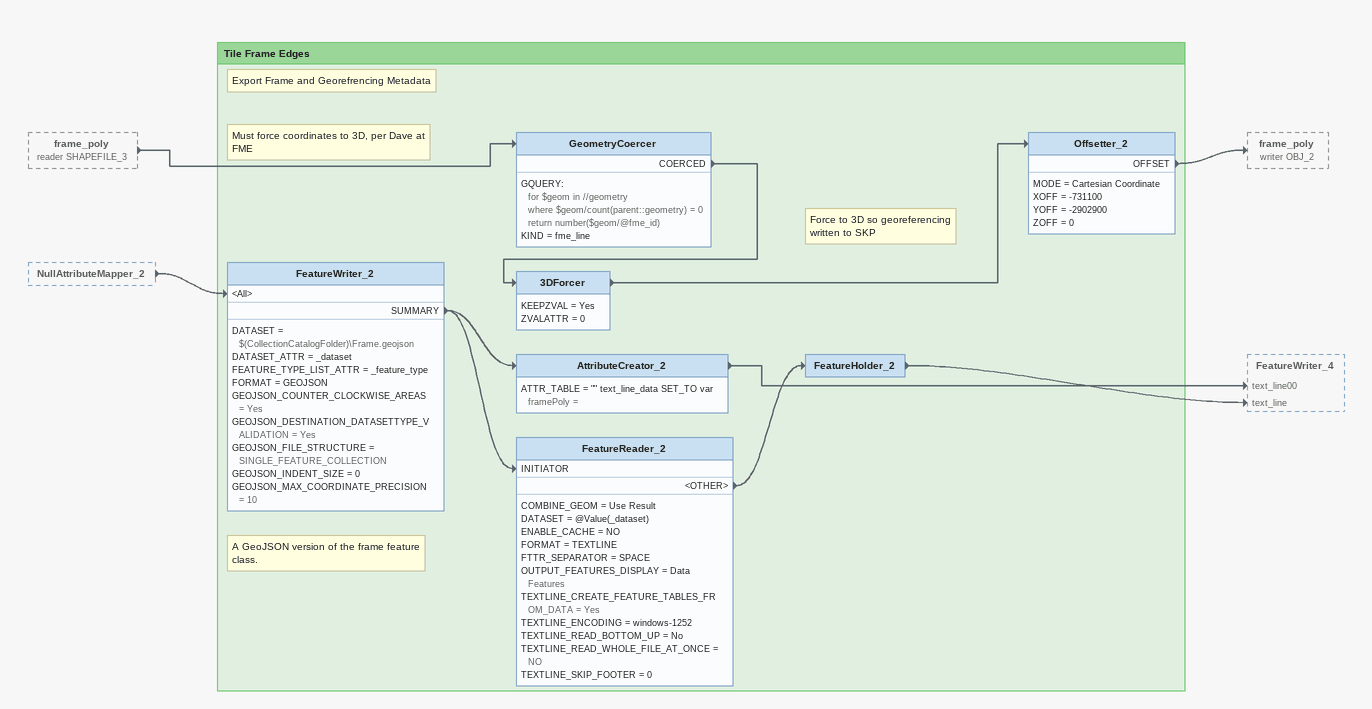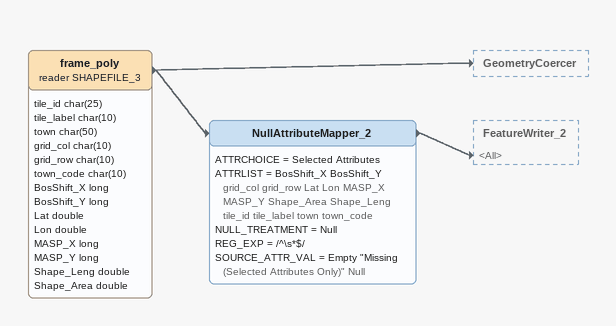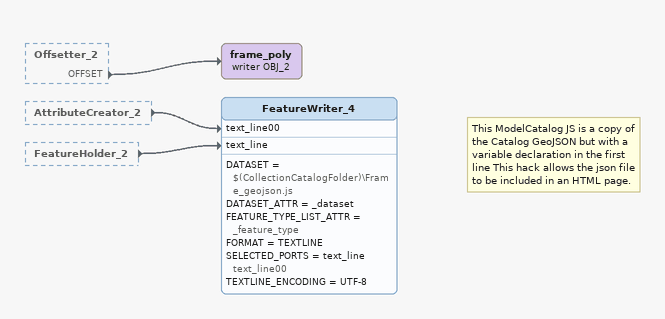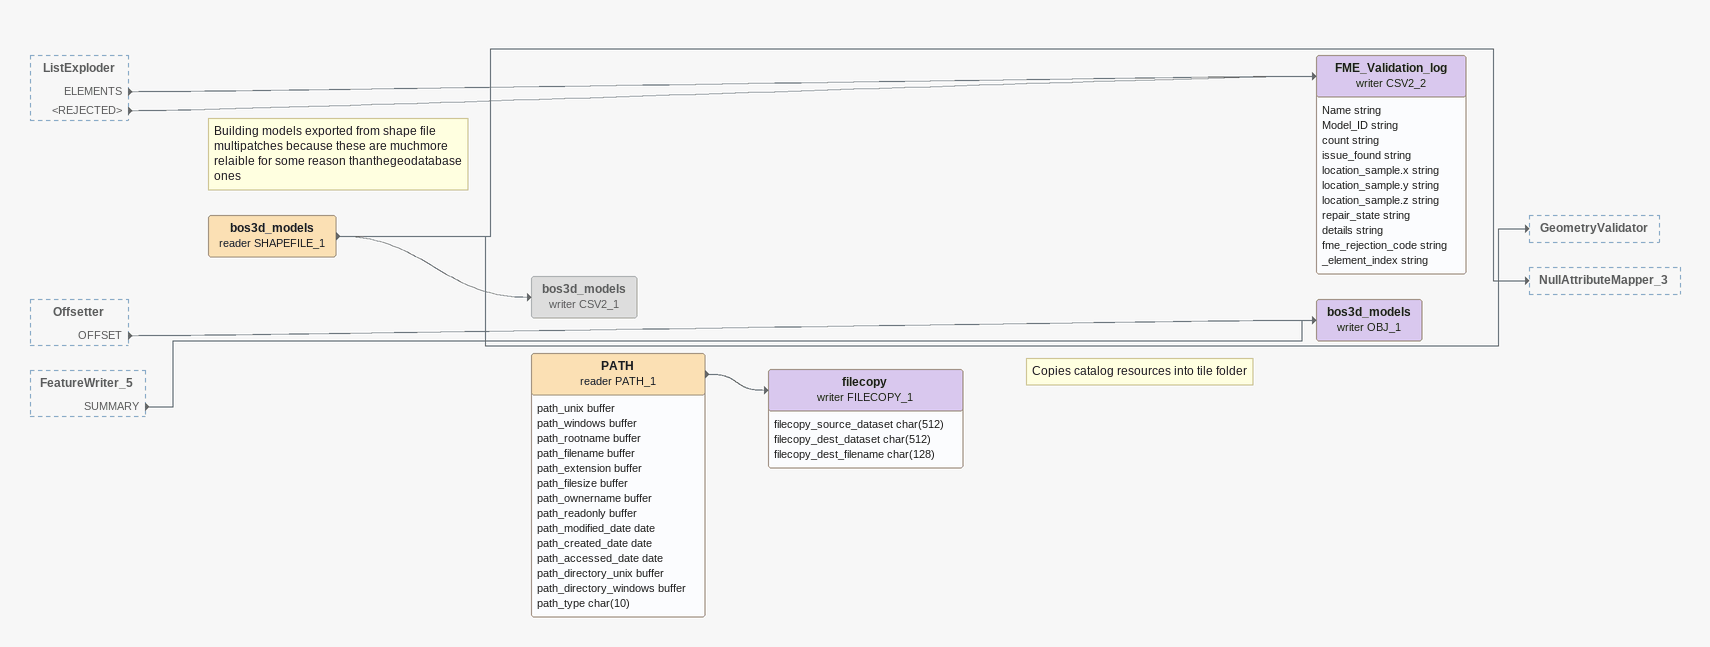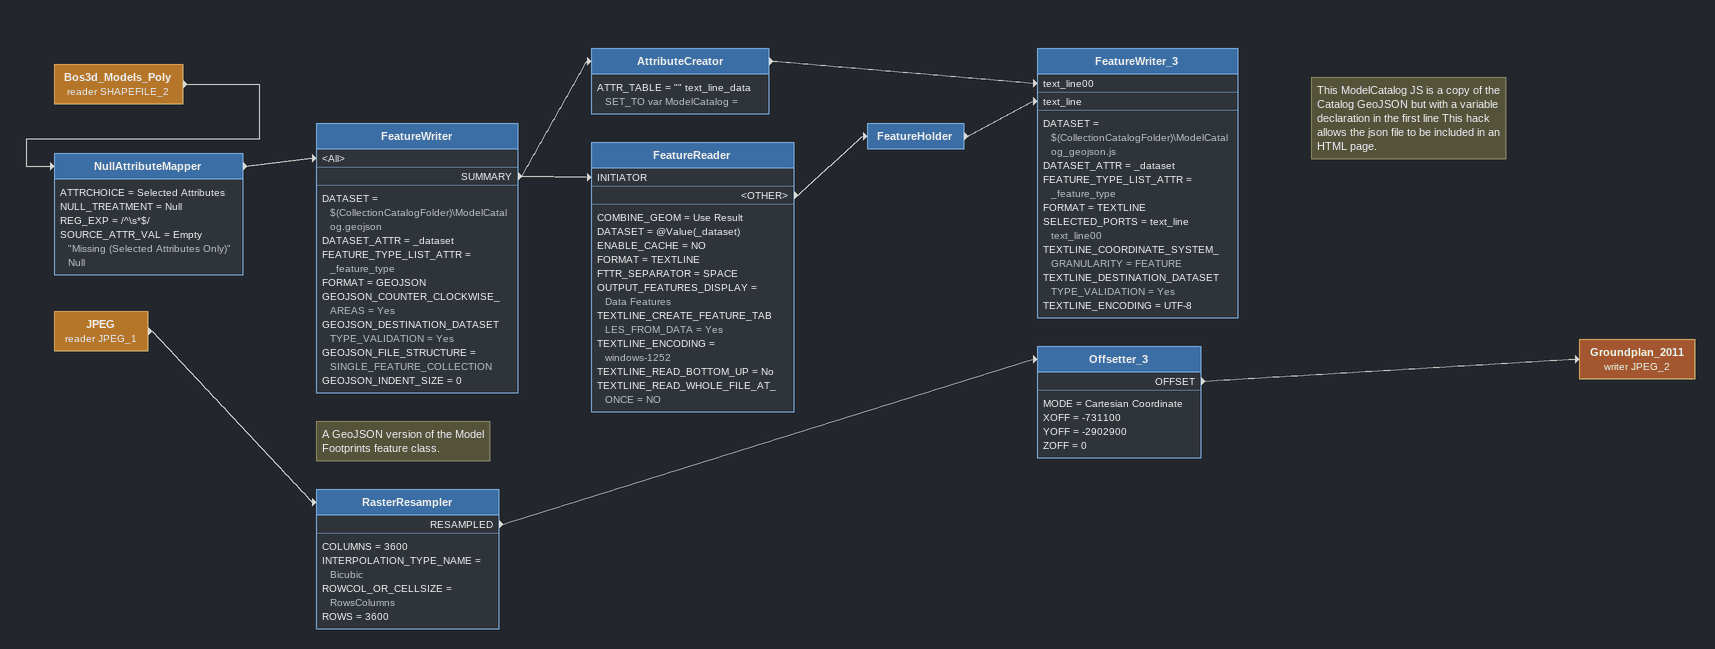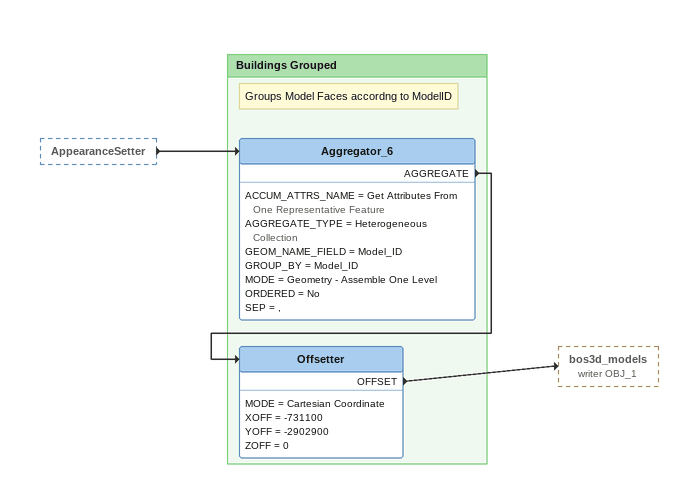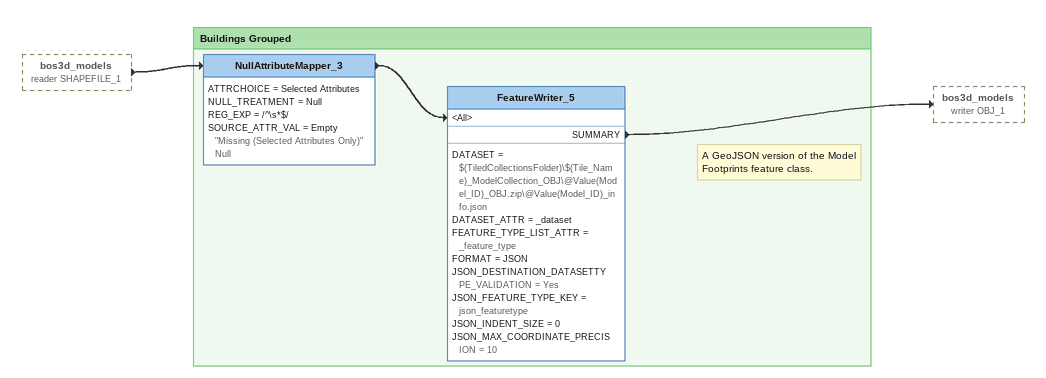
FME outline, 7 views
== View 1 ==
frame_poly (reader SHAPEFILE_3) [outside]
    -> GeometryCoercer
NullAttributeMapper_2 [outside]
    -> FeatureWriter_2 [<All>]

Bookmark: Tile Frame Edges
Note: Must force coordinates to 3D, per Dave at FME
GeometryCoercer
    GQUERY:
      for $geom in //geometry
      where $geom/count(parent::geometry) = 0
      return number($geom/@fme_id)
    KIND = fme_line
    COERCED -> 3DForcer
Note: Force to 3D so georeferencing / written to SKP
3DForcer
    KEEPZVAL = Yes
    ZVALATTR = 0
    -> Offsetter_2
Offsetter_2
    MODE = Cartesian Coordinate
    XOFF = -731100
    YOFF = -2902900
    ZOFF = 0
    OFFSET -> frame_poly (writer OBJ_2)
Note: Export Frame and Georefrencing Metadata
Note: A GeoJSON version of the frame feature class.
FeatureWriter_2
    DATASET = $(CollectionCatalogFolder)\Frame.geojson
    DATASET_ATTR = _dataset
    FEATURE_TYPE_LIST_ATTR = _feature_type
    FORMAT = GEOJSON
    GEOJSON_COUNTER_CLOCKWISE_AREAS = Yes
    GEOJSON_DESTINATION_DATASETTYPE_VALIDATION = Yes
    GEOJSON_FILE_STRUCTURE = SINGLE_FEATURE_COLLECTION
    GEOJSON_INDENT_SIZE = 0
    GEOJSON_MAX_COORDINATE_PRECISION = 10
    SUMMARY -> FeatureReader_2 [INITIATOR]
    SUMMARY -> AttributeCreator_2
AttributeCreator_2
    ATTR_TABLE = "" text_line_data SET_TO var framePoly =
    -> FeatureWriter_4 [text_line00]
FeatureReader_2
    COMBINE_GEOM = Use Result
    DATASET = @Value(_dataset)
    ENABLE_CACHE = NO
    FORMAT = TEXTLINE
    FTTR_SEPARATOR = SPACE
    OUTPUT_FEATURES_DISPLAY = Data Features
    TEXTLINE_CREATE_FEATURE_TABLES_FROM_DATA = Yes
    TEXTLINE_ENCODING = windows-1252
    TEXTLINE_READ_BOTTOM_UP = No
    TEXTLINE_READ_WHOLE_FILE_AT_ONCE = NO
    TEXTLINE_SKIP_FOOTER = 0
    <OTHER> -> FeatureHolder_2
FeatureHolder_2
    -> FeatureWriter_4 [text_line]

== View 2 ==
frame_poly (reader SHAPEFILE_3)
    attributes: tile_id char(25), tile_label char(10), town char(50), grid_col char(10), grid_row char(10), town_code char(10), BosShift_X long, BosShift_Y long, Lat double, Lon double, MASP_X long, MASP_Y long, Shape_Leng double, Shape_Area double
    -> GeometryCoercer
    -> NullAttributeMapper_2
NullAttributeMapper_2
    ATTRCHOICE = Selected Attributes
    ATTRLIST = BosShift_X BosShift_Y grid_col grid_row Lat Lon MASP_X MASP_Y Shape_Area Shape_Leng tile_id tile_label town town_code
    NULL_TREATMENT = Null
    REG_EXP = /^\s*$/
    SOURCE_ATTR_VAL = Empty "Missing (Selected Attributes Only)" Null
    -> FeatureWriter_2 [<All>]

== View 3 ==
Offsetter_2 [outside]
    OFFSET -> frame_poly (writer OBJ_2)
AttributeCreator_2 [outside]
    -> FeatureWriter_4 [text_line00]
FeatureHolder_2 [outside]
    -> FeatureWriter_4 [text_line]
frame_poly (writer OBJ_2)
Note: This ModelCatalog JS is a copy of the Catalog GeoJSON but with a variable declaration in the first line This hack allows the json file to be included in an HTML page.
FeatureWriter_4
    DATASET = $(CollectionCatalogFolder)\Frame_geojson.js
    DATASET_ATTR = _dataset
    FEATURE_TYPE_LIST_ATTR = _feature_type
    FORMAT = TEXTLINE
    SELECTED_PORTS = text_line text_line00
    TEXTLINE_ENCODING = UTF-8

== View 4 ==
ListExploder [outside]
    ELEMENTS -> FME_Validation_log (writer CSV2_2)
    <REJECTED> -> FME_Validation_log (writer CSV2_2)
Offsetter [outside]
    OFFSET -> bos3d_models (writer OBJ_1)
FeatureWriter_5 [outside]
    SUMMARY -> bos3d_models (writer OBJ_1)
Note: Building models exported from shape file multipatches because these are muchmore relaible for some reason thanthegeodatabase ones
bos3d_models (reader SHAPEFILE_1)
    -> GeometryValidator
    -> bos3d_models (writer CSV2_1)
    -> NullAttributeMapper_3
FME_Validation_log (writer CSV2_2)
    attributes: Name string, Model_ID string, count string, issue_found string, location_sample.x string, location_sample.y string, location_sample.z string, repair_state string, details string, fme_rejection_code string, _element_index string
bos3d_models (writer OBJ_1)
bos3d_models (writer CSV2_1) [off]
PATH (reader PATH_1)
    attributes: path_unix buffer, path_windows buffer, path_rootname buffer, path_filename buffer, path_extension buffer, path_filesize buffer, path_ownername buffer, path_readonly buffer, path_modified_date date, path_created_date date, path_accessed_date date, path_directory_unix buffer, path_directory_windows buffer, path_type char(10)
    -> filecopy (writer FILECOPY_1)
Note: Copies catalog resources into tile folder
filecopy (writer FILECOPY_1)
    attributes: filecopy_source_dataset char(512), filecopy_dest_dataset char(512), filecopy_dest_filename char(128)

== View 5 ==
Bos3d_Models_Poly (reader SHAPEFILE_2)
    -> NullAttributeMapper
NullAttributeMapper
    ATTRCHOICE = Selected Attributes
    NULL_TREATMENT = Null
    REG_EXP = /^\s*$/
    SOURCE_ATTR_VAL = Empty "Missing (Selected Attributes Only)" Null
    -> FeatureWriter [<All>]
Note: A GeoJSON version of the Model Footprints feature class.
FeatureWriter
    DATASET = $(CollectionCatalogFolder)\ModelCatalog.geojson
    DATASET_ATTR = _dataset
    FEATURE_TYPE_LIST_ATTR = _feature_type
    FORMAT = GEOJSON
    GEOJSON_COUNTER_CLOCKWISE_AREAS = Yes
    GEOJSON_DESTINATION_DATASETTYPE_VALIDATION = Yes
    GEOJSON_FILE_STRUCTURE = SINGLE_FEATURE_COLLECTION
    GEOJSON_INDENT_SIZE = 0
    SUMMARY -> FeatureReader [INITIATOR]
    SUMMARY -> AttributeCreator
AttributeCreator
    ATTR_TABLE = "" text_line_data SET_TO var ModelCatalog =
    -> FeatureWriter_3 [text_line00]
FeatureReader
    COMBINE_GEOM = Use Result
    DATASET = @Value(_dataset)
    ENABLE_CACHE = NO
    FORMAT = TEXTLINE
    FTTR_SEPARATOR = SPACE
    OUTPUT_FEATURES_DISPLAY = Data Features
    TEXTLINE_CREATE_FEATURE_TABLES_FROM_DATA = Yes
    TEXTLINE_ENCODING = windows-1252
    TEXTLINE_READ_BOTTOM_UP = No
    TEXTLINE_READ_WHOLE_FILE_AT_ONCE = NO
    <OTHER> -> FeatureHolder
FeatureHolder
    -> FeatureWriter_3 [text_line]
Note: This ModelCatalog JS is a copy of the Catalog GeoJSON but with a variable declaration in the first line This hack allows the json file to be included in an HTML page.
FeatureWriter_3
    DATASET = $(CollectionCatalogFolder)\ModelCatalog_geojson.js
    DATASET_ATTR = _dataset
    FEATURE_TYPE_LIST_ATTR = _feature_type
    FORMAT = TEXTLINE
    SELECTED_PORTS = text_line text_line00
    TEXTLINE_COORDINATE_SYSTEM_GRANULARITY = FEATURE
    TEXTLINE_DESTINATION_DATASETTYPE_VALIDATION = Yes
    TEXTLINE_ENCODING = UTF-8
JPEG (reader JPEG_1)
    -> RasterResampler
RasterResampler
    COLUMNS = 3600
    INTERPOLATION_TYPE_NAME = Bicubic
    ROWCOL_OR_CELLSIZE = RowsColumns
    ROWS = 3600
    RESAMPLED -> Offsetter_3
Offsetter_3
    MODE = Cartesian Coordinate
    XOFF = -731100
    YOFF = -2902900
    ZOFF = 0
    OFFSET -> Groundplan_2011 (writer JPEG_2)
Groundplan_2011 (writer JPEG_2)

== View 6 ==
AppearanceSetter [outside]
    -> Aggregator_6

Bookmark: Buildings Grouped
Note: Groups Model Faces accordng to ModelID
Aggregator_6
    ACCUM_ATTRS_NAME = Get Attributes From One Representative Feature
    AGGREGATE_TYPE = Heterogeneous Collection
    GEOM_NAME_FIELD = Model_ID
    GROUP_BY = Model_ID
    MODE = Geometry - Assemble One Level
    ORDERED = No
    SEP = ,
    AGGREGATE -> Offsetter
Offsetter
    MODE = Cartesian Coordinate
    XOFF = -731100
    YOFF = -2902900
    ZOFF = 0
    OFFSET -> bos3d_models (writer OBJ_1)

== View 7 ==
bos3d_models (reader SHAPEFILE_1) [outside]
    -> NullAttributeMapper_3

Bookmark: Buildings Grouped
NullAttributeMapper_3
    ATTRCHOICE = Selected Attributes
    NULL_TREATMENT = Null
    REG_EXP = /^\s*$/
    SOURCE_ATTR_VAL = Empty "Missing (Selected Attributes Only)" Null
    -> FeatureWriter_5 [<All>]
Note: A GeoJSON version of the Model Footprints feature class.
FeatureWriter_5
    DATASET = $(TiledCollectionsFolder)\$(Tile_Name)_ModelCollection_OBJ\@Value(Model_ID)_OBJ.zip\@Value(Model_ID)_info.json
    DATASET_ATTR = _dataset
    FEATURE_TYPE_LIST_ATTR = _feature_type
    FORMAT = JSON
    JSON_DESTINATION_DATASETTYPE_VALIDATION = Yes
    JSON_FEATURE_TYPE_KEY = json_featuretype
    JSON_INDENT_SIZE = 0
    JSON_MAX_COORDINATE_PRECISION = 10
    SUMMARY -> bos3d_models (writer OBJ_1)
